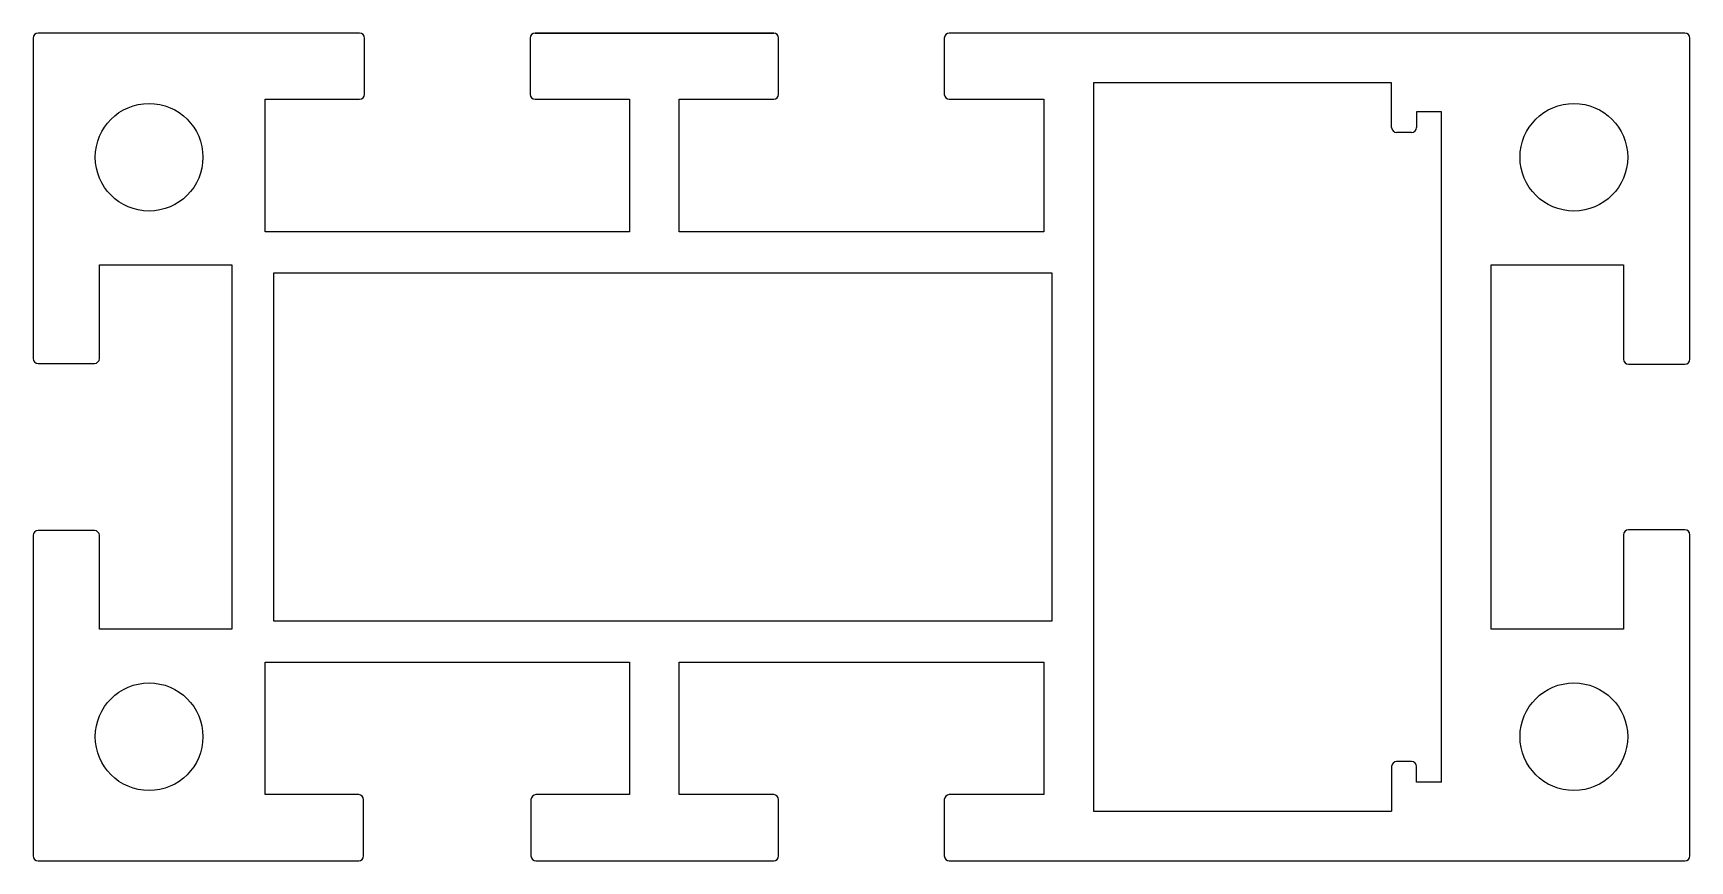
# Model space of a CAD drawing. Extents: x 363.4 to 413.4, y 214.2 to 239.2.
import ezdxf

# ---------------------------------------------------------------- set-up
doc = ezdxf.new("R2010")
doc.units = 0
doc.header["$LTSCALE"] = 15
doc.layers.get('0').update_dxf_attribs({"linetype": 'CONTINUOUS'})

msp = doc.modelspace()

# ---------------------------------------------------------------- linework, layer by layer
for p, q in [((363.403, 239.019), (363.403, 229.344)), ((373.253, 239.169), (363.553, 239.169)), ((373.403, 237.319), (373.403, 239.019)), ((378.403, 239.019), (378.403, 237.319)), ((385.753, 239.169), (378.553, 239.169)), ((378.553, 239.169), (385.753, 239.169)), ((385.903, 237.319), (385.903, 239.019)), ((390.903, 239.019), (390.903, 237.319)), ((398.403, 239.169), (391.053, 239.169)), ((413.253, 239.169), (398.403, 239.169)), ((413.403, 229.319), (413.403, 239.019)), ((395.403, 237.669), (395.403, 215.669)), ((404.403, 237.669), (395.403, 237.669)), ((370.403, 237.169), (373.253, 237.169)), ((370.403, 233.169), (370.403, 237.169)), ((378.553, 237.169), (381.403, 237.169)), ((381.403, 237.169), (381.403, 233.169)), ((382.903, 237.169), (385.753, 237.169)), ((382.903, 233.169), (382.903, 237.169)), ((391.053, 237.169), (393.903, 237.169)), ((393.903, 237.169), (393.903, 233.169)), ((405.903, 216.544), (405.903, 236.794)), ((381.403, 233.169), (370.403, 233.169)), ((393.903, 233.169), (382.903, 233.169)), ((365.403, 232.169), (369.403, 232.169)), ((365.403, 229.344), (365.403, 232.169)), ((369.403, 232.169), (369.403, 221.169)), ((407.403, 221.169), (407.403, 232.169)), ((407.403, 232.169), (411.403, 232.169)), ((411.403, 232.169), (411.403, 229.319)), ((363.553, 229.194), (365.253, 229.194)), ((411.553, 229.169), (413.253, 229.169)), ((365.253, 224.144), (363.553, 224.144)), ((411.403, 224.019), (411.403, 221.169)), ((413.253, 224.169), (411.553, 224.169)), ((413.403, 214.319), (413.403, 224.019)), ((363.403, 223.994), (363.403, 214.319)), ((365.403, 221.169), (365.403, 223.994)), ((369.403, 221.169), (365.403, 221.169)), ((411.403, 221.169), (407.403, 221.169)), ((370.403, 220.169), (381.403, 220.169)), ((370.403, 216.169), (370.403, 220.169)), ((381.403, 220.169), (381.403, 216.169)), ((382.903, 220.169), (393.903, 220.169)), ((382.903, 216.169), (382.903, 220.169)), ((393.903, 220.169), (393.903, 216.169)), ((373.228, 216.169), (370.403, 216.169)), ((373.378, 214.319), (373.378, 216.019)), ((378.428, 216.019), (378.428, 214.319)), ((381.403, 216.169), (378.578, 216.169)), ((385.753, 216.169), (382.903, 216.169)), ((385.903, 214.319), (385.903, 216.019)), ((390.903, 216.019), (390.903, 214.319)), ((393.903, 216.169), (391.053, 216.169)), ((395.403, 215.669), (404.403, 215.669)), ((363.553, 214.169), (373.228, 214.169)), ((378.578, 214.169), (385.753, 214.169)), ((391.053, 214.169), (398.403, 214.169)), ((398.403, 214.169), (413.253, 214.169))]:
    msp.add_line(p, q)
at = {"color": 0, "ltscale": 0.001}
for p, q in [((404.403, 236.319), (404.403, 237.669)), ((405.903, 236.794), (405.153, 236.794)), ((405.153, 236.794), (405.153, 236.319)), ((405.003, 236.169), (404.553, 236.169)), ((404.403, 217.019), (404.403, 215.669)), ((405.003, 217.169), (404.553, 217.169)), ((405.153, 216.544), (405.153, 217.019)), ((405.903, 216.544), (405.153, 216.544))]:
    msp.add_line(p, q, dxfattribs=at)
msp.add_lwpolyline([(394.153, 221.419), (394.153, 231.919), (370.653, 231.919), (370.653, 221.419)], close=True)
for centre in [(366.903, 235.419), (409.903, 235.419), (366.903, 217.919), (409.903, 217.919)]:
    msp.add_circle(centre, 1.625)
for centre, start, end in [((363.553, 239.019), 90, 180), ((373.253, 239.019), 0, 90), ((378.553, 239.019), 90, 180), ((385.753, 239.019), 0, 90), ((391.053, 239.019), 90, 180), ((413.253, 239.019), 0, 90), ((373.253, 237.319), 270, 0), ((378.553, 237.319), 180, 270), ((385.753, 237.319), 270, 0), ((391.053, 237.319), 180, 270), ((363.553, 229.344), 180, 270), ((365.253, 229.344), 270, 0), ((411.553, 229.319), 180, 270), ((413.253, 229.319), 270, 0), ((363.553, 223.994), 90, 180), ((365.253, 223.994), 0, 90), ((411.553, 224.019), 90, 180), ((413.253, 224.019), 0, 90), ((373.228, 216.019), 0, 90), ((378.578, 216.019), 90, 180), ((385.753, 216.019), 0, 90), ((391.053, 216.019), 90, 180), ((363.553, 214.319), 180, 270), ((373.228, 214.319), 270, 0), ((378.578, 214.319), 180, 270), ((385.753, 214.319), 270, 0), ((391.053, 214.319), 180, 270), ((413.253, 214.319), 270, 0)]:
    msp.add_arc(centre, 0.15, start, end)
for centre, start, end in [((404.553, 236.319), 180, 270), ((405.003, 236.319), 270, 0), ((404.553, 217.019), 90, 180), ((405.003, 217.019), 360, 90)]:
    msp.add_arc(centre, 0.15, start, end, dxfattribs=at)

doc.saveas('drawing.dxf')
